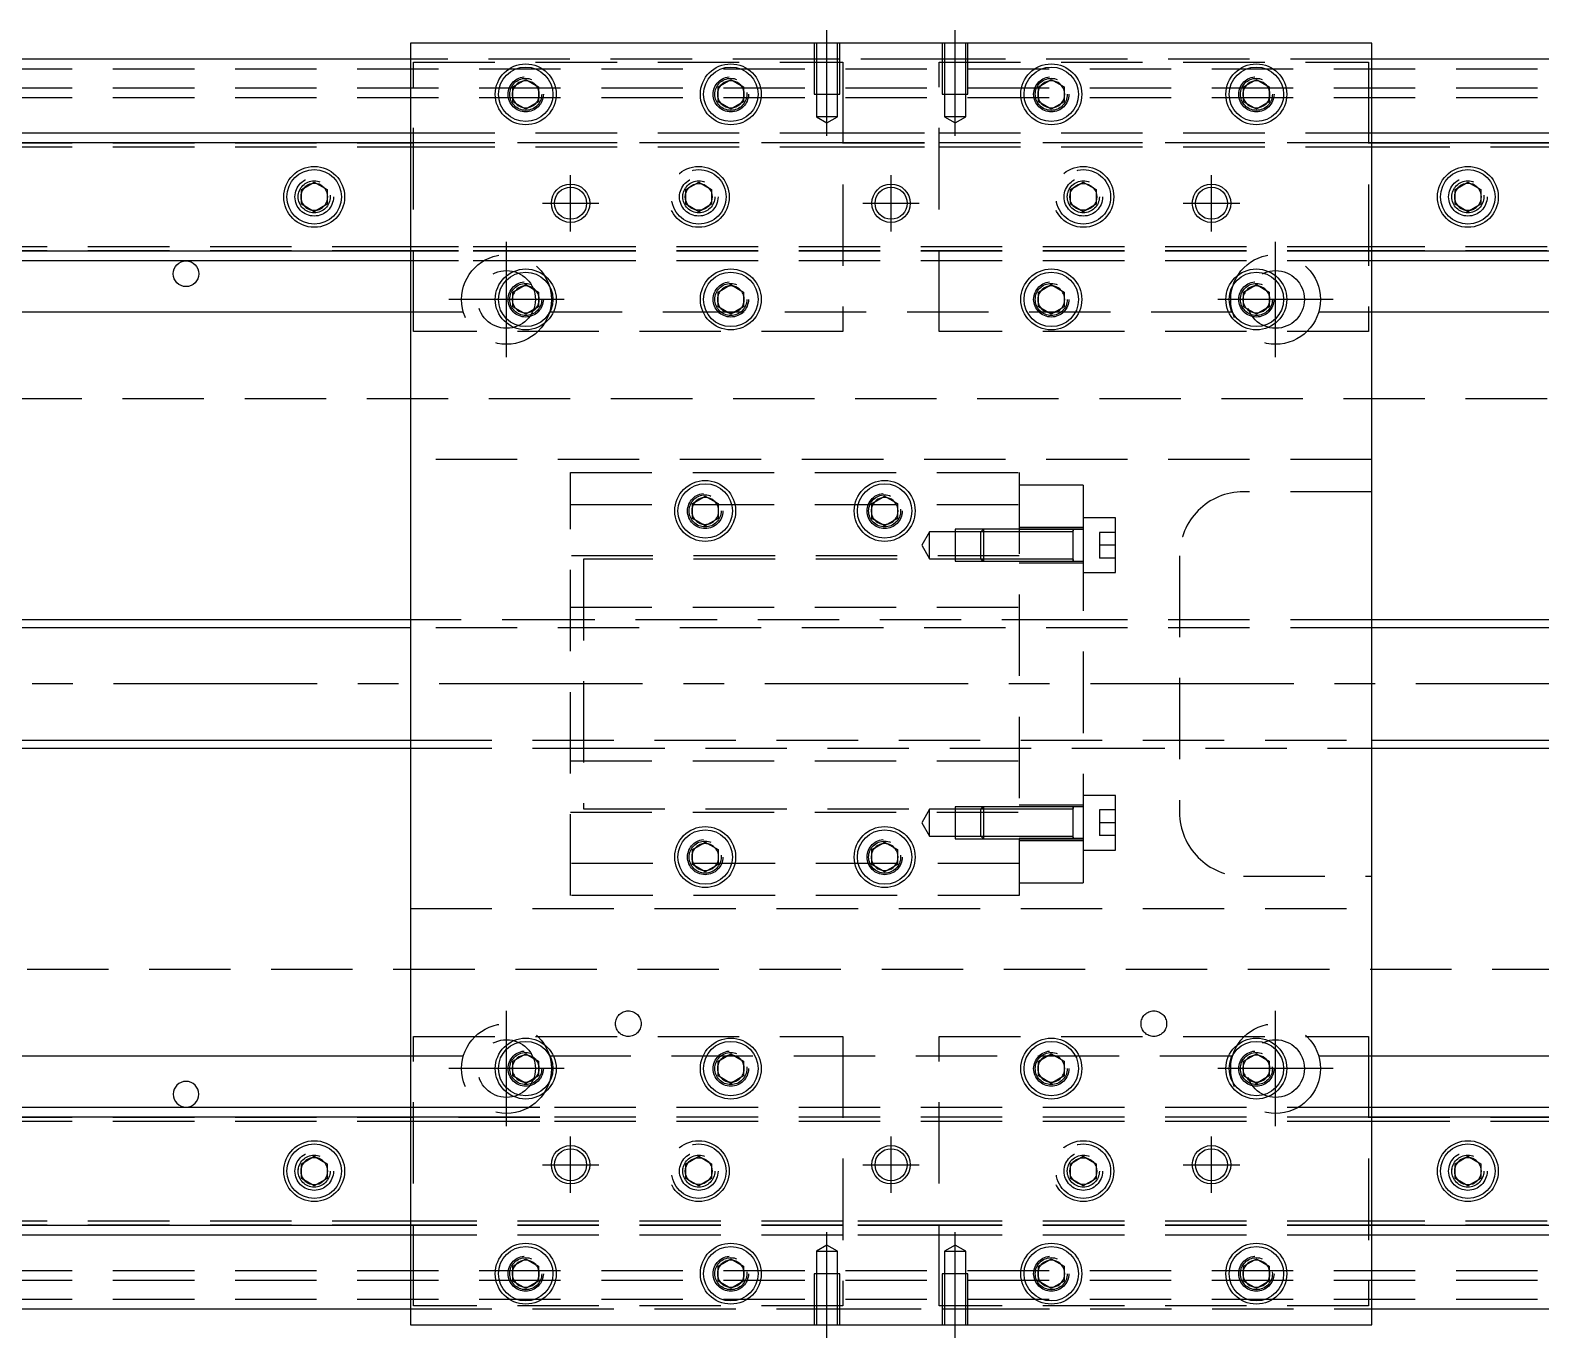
# Model space of a CAD drawing. Extents: x -20 to 921, y -285 to 102.
# Drawn here: x 215.7 to 451.4, y -102 to 102 of the extents above; entities that cross this region are included whole.
import ezdxf

# ---------------------------------------------------------------- set-up
doc = ezdxf.new("R2010")
doc.units = 0
doc.linetypes.add('CENTER', pattern=[50.8, 31.75, -6.35, 6.35, -6.35])
doc.linetypes.add('DASHED', pattern=[19.05, 12.7, -6.35])
doc.layers.get('0').update_dxf_attribs({"linetype": 'CONTINUOUS'})
doc.layers.add('CENTER', color=1, linetype='CENTER')

msp = doc.modelspace()

# ---------------------------------------------------------------- linework, layer by layer
at = {"color": 7, "linetype": 'CONTINUOUS'}
for p, q in [((425, 100), (275, 100)), ((275, 100), (275, -100)), ((425, -100), (425, 100)), ((275, 97.5), (0, 97.5)), ((700, 97.5), (425, 97.5)), ((291, 93.1547), (293, 94.309402)), ((293, 94.309402), (295, 93.1547)), ((323, 93.1547), (325, 94.309402)), ((325, 94.309402), (327, 93.1547)), ((373, 93.1547), (375, 94.309402)), ((375, 94.309402), (377, 93.1547)), ((405, 93.1547), (407, 94.309402)), ((407, 94.309402), (409, 93.1547)), ((291, 90.8453), (291, 93.1547)), ((295, 93.1547), (295, 90.8453)), ((323, 90.8453), (323, 93.1547)), ((327, 93.1547), (327, 90.8453)), ((373, 90.8453), (373, 93.1547)), ((377, 93.1547), (377, 90.8453)), ((405, 90.8453), (405, 93.1547)), ((409, 93.1547), (409, 90.8453)), ((293, 89.690598), (291, 90.8453)), ((295, 90.8453), (293, 89.690598)), ((325, 89.690598), (323, 90.8453)), ((327, 90.8453), (325, 89.690598)), ((375, 89.690598), (373, 90.8453)), ((377, 90.8453), (375, 89.690598)), ((407, 89.690598), (405, 90.8453)), ((409, 90.8453), (407, 89.690598)), ((0, 86), (275, 86)), ((425, 86), (700, 86)), ((0, 84.460392), (275, 84.460392)), ((425, 84.460392), (700, 84.460392)), ((258, 77.1547), (260, 78.309402)), ((260, 78.309402), (262, 77.1547)), ((438, 77.1547), (440, 78.309402)), ((440, 78.309402), (442, 77.1547)), ((258, 74.8453), (258, 77.1547)), ((262, 77.1547), (262, 74.8453)), ((438, 74.8453), (438, 77.1547)), ((442, 77.1547), (442, 74.8453)), ((260, 73.690598), (258, 74.8453)), ((262, 74.8453), (260, 73.690598)), ((440, 73.690598), (438, 74.8453)), ((442, 74.8453), (440, 73.690598)), ((275, 67.539608), (0, 67.539608)), ((275, 66), (0, 66)), ((700, 67.539608), (425, 67.539608)), ((700, 66), (425, 66)), ((291, 61.1547), (293, 62.309402)), ((293, 62.309402), (295, 61.1547)), ((323, 61.1547), (325, 62.309402)), ((325, 62.309402), (327, 61.1547)), ((373, 61.1547), (375, 62.309402)), ((375, 62.309402), (377, 61.1547)), ((405, 61.1547), (407, 62.309402)), ((407, 62.309402), (409, 61.1547)), ((291, 58.8453), (291, 61.1547)), ((295, 61.1547), (295, 58.8453)), ((323, 58.8453), (323, 61.1547)), ((327, 61.1547), (327, 58.8453)), ((373, 58.8453), (373, 61.1547)), ((377, 61.1547), (377, 58.8453)), ((405, 58.8453), (405, 61.1547)), ((409, 61.1547), (409, 58.8453)), ((275, 58), (176.708204, 58)), ((293, 57.690598), (291, 58.8453)), ((295, 58.8453), (293, 57.690598)), ((325, 57.690598), (323, 58.8453)), ((327, 58.8453), (325, 57.690598)), ((375, 57.690598), (373, 58.8453)), ((377, 58.8453), (375, 57.690598)), ((407, 57.690598), (405, 58.8453)), ((409, 58.8453), (407, 57.690598)), ((523.291796, 58), (425, 58)), ((319, 28.1547), (321, 29.309402)), ((321, 29.309402), (323, 28.1547)), ((347, 28.1547), (349, 29.309402)), ((349, 29.309402), (351, 28.1547)), ((319, 25.8453), (319, 28.1547)), ((323, 28.1547), (323, 25.8453)), ((347, 25.8453), (347, 28.1547)), ((351, 28.1547), (351, 25.8453)), ((321, 24.690598), (319, 25.8453)), ((323, 25.8453), (321, 24.690598)), ((349, 24.690598), (347, 25.8453)), ((351, 25.8453), (349, 24.690598)), ((275, 10), (28, 10)), ((643, 10), (425, 10)), ((28, -10), (275, -10)), ((425, -10), (643, -10)), ((378.4, -19.550636), (378.4, -19.15063)), ((319, -25.8453), (321, -24.690598)), ((319, -28.1547), (319, -25.8453)), ((321, -24.690598), (323, -25.8453)), ((323, -25.8453), (323, -28.1547)), ((347, -25.8453), (349, -24.690598)), ((347, -28.1547), (347, -25.8453)), ((349, -24.690598), (351, -25.8453)), ((351, -25.8453), (351, -28.1547)), ((378.4, -24.15064), (378.4, -23.750636)), ((321, -29.309402), (319, -28.1547)), ((323, -28.1547), (321, -29.309402)), ((349, -29.309402), (347, -28.1547)), ((351, -28.1547), (349, -29.309402)), ((176.708204, -58), (275, -58)), ((291, -58.8453), (293, -57.690598)), ((291, -61.1547), (291, -58.8453)), ((293, -57.690598), (295, -58.8453)), ((295, -58.8453), (295, -61.1547)), ((323, -58.8453), (325, -57.690598)), ((323, -61.1547), (323, -58.8453)), ((325, -57.690598), (327, -58.8453)), ((327, -58.8453), (327, -61.1547)), ((373, -58.8453), (375, -57.690598)), ((373, -61.1547), (373, -58.8453)), ((375, -57.690598), (377, -58.8453)), ((377, -58.8453), (377, -61.1547)), ((405, -58.8453), (407, -57.690598)), ((405, -61.1547), (405, -58.8453)), ((407, -57.690598), (409, -58.8453)), ((409, -58.8453), (409, -61.1547)), ((425, -58), (523.291796, -58)), ((293, -62.309402), (291, -61.1547)), ((295, -61.1547), (293, -62.309402)), ((325, -62.309402), (323, -61.1547)), ((327, -61.1547), (325, -62.309402)), ((375, -62.309402), (373, -61.1547)), ((377, -61.1547), (375, -62.309402)), ((407, -62.309402), (405, -61.1547)), ((409, -61.1547), (407, -62.309402)), ((0, -66), (275, -66)), ((0, -67.539608), (275, -67.539608)), ((425, -66), (700, -66)), ((425, -67.539608), (700, -67.539608)), ((258, -74.8453), (260, -73.690598)), ((258, -77.1547), (258, -74.8453)), ((260, -73.690598), (262, -74.8453)), ((262, -74.8453), (262, -77.1547)), ((438, -74.8453), (440, -73.690598)), ((438, -77.1547), (438, -74.8453)), ((440, -73.690598), (442, -74.8453)), ((442, -74.8453), (442, -77.1547)), ((260, -78.309402), (258, -77.1547)), ((262, -77.1547), (260, -78.309402)), ((440, -78.309402), (438, -77.1547)), ((442, -77.1547), (440, -78.309402)), ((275, -84.460392), (0, -84.460392)), ((700, -84.460392), (425, -84.460392)), ((275, -86), (0, -86)), ((700, -86), (425, -86)), ((291, -90.8453), (293, -89.690598)), ((291, -93.1547), (291, -90.8453)), ((293, -89.690598), (295, -90.8453)), ((295, -90.8453), (295, -93.1547)), ((323, -90.8453), (325, -89.690598)), ((323, -93.1547), (323, -90.8453)), ((325, -89.690598), (327, -90.8453)), ((327, -90.8453), (327, -93.1547)), ((373, -90.8453), (375, -89.690598)), ((373, -93.1547), (373, -90.8453)), ((375, -89.690598), (377, -90.8453)), ((377, -90.8453), (377, -93.1547)), ((405, -90.8453), (407, -89.690598)), ((405, -93.1547), (405, -90.8453)), ((407, -89.690598), (409, -90.8453)), ((409, -90.8453), (409, -93.1547)), ((293, -94.309402), (291, -93.1547)), ((295, -93.1547), (293, -94.309402)), ((325, -94.309402), (323, -93.1547)), ((327, -93.1547), (325, -94.309402)), ((375, -94.309402), (373, -93.1547)), ((377, -93.1547), (375, -94.309402)), ((407, -94.309402), (405, -93.1547)), ((409, -93.1547), (407, -94.309402)), ((0, -97.5), (275, -97.5)), ((425, -97.5), (700, -97.5)), ((275, -100), (425, -100))]:
    msp.add_line(p, q, dxfattribs=at)
at = {"color": 3, "linetype": 'DASHED'}
for p, q in [((338.000006, 100), (338.000006, 92)), ((338.35, 100), (338.35, 92)), ((341.65, 92), (341.65, 100)), ((341.999994, 92), (341.999994, 100)), ((358.000006, 100), (358.000006, 92)), ((358.35, 100), (358.35, 92)), ((361.65, 92), (361.65, 100)), ((361.999994, 92), (361.999994, 100)), ((338.000006, 97.5), (275, 97.5)), ((275.5, 97), (342.5, 97)), ((275.5, 55), (275.5, 97)), ((341.999994, 97.5), (338.000006, 97.5)), ((358.000006, 97.5), (341.999994, 97.5)), ((342.5, 97), (342.5, 55)), ((357.5, 55), (357.5, 97)), ((357.5, 97), (424.5, 97)), ((361.999994, 97.5), (358.000006, 97.5)), ((425, 97.5), (361.999994, 97.5)), ((424.5, 97), (424.5, 55)), ((0, 96), (700, 96)), ((0, 93), (700, 93)), ((290.5, 92), (290.512884, 92.253488)), ((327.483582, 92.286038), (327.5, 92)), ((338.000006, 92), (341.999994, 92)), ((338.35, 92), (338.35, 88.5)), ((341.65, 88.5), (341.65, 92)), ((358.000006, 92), (361.999994, 92)), ((358.35, 92), (358.35, 88.5)), ((361.65, 88.5), (361.65, 92)), ((372.5, 92), (372.518502, 92.303588)), ((404.5, 92), (404.512884, 92.253488)), ((0, 91.5), (700, 91.5)), ((341.65, 88.5), (338.35, 88.5)), ((338.35, 88.5), (340, 87.547372)), ((340, 87.547372), (341.65, 88.5)), ((361.65, 88.5), (358.35, 88.5)), ((358.35, 88.5), (360, 87.547372)), ((360, 87.547372), (361.65, 88.5)), ((275, 86), (275.5, 86)), ((275.5, 86), (342.5, 86)), ((342.5, 86), (357.5, 86)), ((357.5, 86), (424.5, 86)), ((424.5, 86), (425, 86)), ((0, 84.403994), (275.5, 84.403994)), ((0, 83.8), (275.5, 83.8)), ((275, 84.460392), (275.5, 84.460392)), ((275.5, 84.460392), (342.5, 84.460392)), ((342.5, 84.403994), (275.5, 84.403994)), ((275.5, 83.8), (342.5, 83.8)), ((342.5, 84.460392), (357.5, 84.460392)), ((342.5, 84.403994), (357.5, 84.403994)), ((342.5, 83.8), (357.5, 83.8)), ((357.5, 84.460392), (424.5, 84.460392)), ((424.5, 84.403994), (357.5, 84.403994)), ((357.5, 83.8), (424.5, 83.8)), ((424.5, 84.460392), (425, 84.460392)), ((424.5, 84.403994), (700, 84.403994)), ((424.5, 83.8), (700, 83.8)), ((318, 77.1547), (320, 78.309402)), ((320, 78.309402), (322, 77.1547)), ((378, 77.1547), (380, 78.309402)), ((380, 78.309402), (382, 77.1547)), ((262.483582, 76.286038), (262.5, 76)), ((317.5, 76), (317.534018, 76.411016)), ((318, 74.8453), (318, 77.1547)), ((322, 77.1547), (322, 74.8453)), ((377.5, 76), (377.534018, 76.411016)), ((378, 74.8453), (378, 77.1547)), ((382, 77.1547), (382, 74.8453)), ((442.483582, 76.286038), (442.5, 76)), ((320, 73.690598), (318, 74.8453)), ((322, 74.8453), (320, 73.690598)), ((380, 73.690598), (378, 74.8453)), ((382, 74.8453), (380, 73.690598)), ((275.5, 68.2), (0, 68.2)), ((275.5, 67.596006), (0, 67.596006)), ((275.5, 67.539608), (275, 67.539608)), ((275.5, 66), (275, 66)), ((282.5, 68.2), (275.5, 68.2)), ((282.5, 67.596006), (275.5, 67.596006)), ((282.5, 67.539608), (275.5, 67.539608)), ((282.5, 66), (275.5, 66)), ((297.5, 68.2), (282.5, 68.2)), ((297.5, 67.596006), (282.5, 67.596006)), ((297.5, 67.539608), (282.5, 67.539608)), ((297.5, 66), (282.5, 66)), ((424.5, 68.2), (297.5, 68.2)), ((424.5, 67.596006), (297.5, 67.596006)), ((424.5, 67.539608), (297.5, 67.539608)), ((424.5, 66), (297.5, 66)), ((700, 68.2), (424.5, 68.2)), ((700, 67.596006), (424.5, 67.596006)), ((425, 67.539608), (424.5, 67.539608)), ((425, 66), (424.5, 66)), ((290.5, 60), (290.512884, 60.253488)), ((322.5, 60), (322.512884, 60.253488)), ((372.5, 60), (372.518502, 60.303588)), ((404.5, 60), (404.512884, 60.253488)), ((275.5, 58), (275, 58)), ((283.291796, 58), (275.5, 58)), ((403.291796, 58), (296.708204, 58)), ((424.5, 58), (416.708204, 58)), ((425, 58), (424.5, 58)), ((342.5, 55), (275.5, 55)), ((424.5, 55), (357.5, 55)), ((700, 44.5), (5.640312, 44.5)), ((425, 35), (275, 35)), ((300, -33), (300, 33)), ((300, 33), (370, 33)), ((370, 33), (370, -33)), ((380, 31), (370, 31)), ((380, 31), (380, 24.098756)), ((425, 30), (405, 30)), ((300, 28), (370, 28)), ((318.5, 27), (318.518502, 27.303588)), ((351.483582, 27.286038), (351.5, 27)), ((356, 23.750636), (354.787564, 21.650636)), ((356, 19.550636), (356, 23.750636)), ((360, 23.750636), (356, 23.750636)), ((360, 24.15063), (360, 19.15064)), ((364.39998, 24.15063), (360, 24.15063)), ((363.99998, 23.750636), (360, 23.750636)), ((364.4, 24.150636), (364, 23.750636)), ((364, 19.550636), (364, 23.750636)), ((370, 23.750636), (364, 23.750636)), ((364.4, 24.150636), (364.4, 19.150636)), ((370, 24.150636), (364.4, 24.150636)), ((370, 24.15063), (364.4, 24.15063)), ((380, 24.400636), (370, 24.400636)), ((380, 24.098756), (370, 24.098756)), ((378.405, 24.150636), (370.00002, 24.150636)), ((378.4, 23.750636), (370.00002, 23.750636)), ((380, 24.150636), (378.395, 24.150636)), ((378.4, 23.893236), (378.4, 24.150636)), ((378.4, 24.150636), (378.4, 23.893186)), ((378.4, 19.408084), (378.4, 23.893236)), ((385, 25.900636), (380, 25.900636)), ((380, 24.098756), (380, -24.098756)), ((382.5, 23.650636), (382.5, 21.650636)), ((385, 23.650636), (382.5, 23.650636)), ((385, 17.400636), (385, 25.900636)), ((354.787564, 21.650636), (356, 19.550636)), ((382.5, 21.650636), (382.5, 19.650636)), ((385, 21.650636), (382.5, 21.650636)), ((370, 20), (300, 20)), ((302, 19.5), (302, -19.5)), ((370, 19.5), (302, 19.5)), ((356, 19.550636), (360, 19.550636)), ((360, 19.550636), (363.99998, 19.550636)), ((360, 19.15064), (364.39998, 19.15064)), ((364, 19.550636), (364.4, 19.150636)), ((364, 19.550636), (370, 19.550636)), ((364.4, 19.15064), (370, 19.15064)), ((364.4, 19.150636), (370, 19.150636)), ((370, 18.900636), (380, 18.900636)), ((370.00002, 19.550636), (378.4, 19.550636)), ((370.00002, 19.150636), (378.405, 19.150636)), ((378.395, 19.150636), (380, 19.150636)), ((378.4, 19.408102), (378.4, 19.150636)), ((378.4, 19.150636), (378.4, 19.408084)), ((385, 19.650636), (382.5, 19.650636)), ((395, 20), (395, -20)), ((380, 17.400636), (385, 17.400636)), ((300, 12), (370, 12)), ((301.99998, 10), (275, 10)), ((380, 10), (302, 10)), ((425, 10), (380.00002, 10)), ((425, 8.75), (275, 8.75)), ((275, -8.75), (425, -8.75)), ((275, -10), (301.99998, -10)), ((302, -10), (380, -10)), ((380.00002, -10), (425, -10)), ((300, -12), (370, -12)), ((385, -17.400636), (380, -17.400636)), ((385, -25.900636), (385, -17.400636)), ((300, -20), (370, -20)), ((302, -19.5), (370, -19.5)), ((356, -19.550636), (354.787564, -21.650636)), ((356, -23.750636), (356, -19.550636)), ((360, -19.550636), (356, -19.550636)), ((360, -19.15064), (360, -24.15063)), ((364.39998, -19.15064), (360, -19.15064)), ((363.99998, -19.550636), (360, -19.550636)), ((364.4, -19.150636), (364, -19.550636)), ((364, -23.750636), (364, -19.550636)), ((370, -19.550636), (364, -19.550636)), ((364.4, -19.150636), (364.4, -24.150636)), ((370, -19.150636), (364.4, -19.150636)), ((370, -19.15064), (364.4, -19.15064)), ((380, -18.900636), (370, -18.900636)), ((378.405, -19.150636), (370.00002, -19.150636)), ((378.4, -19.550636), (370.00002, -19.550636)), ((380, -19.150636), (378.395, -19.150636)), ((378.4, -19.408034), (378.4, -19.150636)), ((378.4, -19.150636), (378.4, -19.408084)), ((378.4, -23.893186), (378.4, -19.408034)), ((382.5, -19.650636), (382.5, -21.650636)), ((385, -19.650636), (382.5, -19.650636)), ((354.787564, -21.650636), (356, -23.750636)), ((382.5, -21.650636), (382.5, -23.650636)), ((385, -21.650636), (382.5, -21.650636)), ((356, -23.750636), (360, -23.750636)), ((360, -23.750636), (363.99998, -23.750636)), ((360, -24.15063), (364.39998, -24.15063)), ((364, -23.750636), (364.4, -24.150636)), ((364, -23.750636), (370, -23.750636)), ((364.4, -24.15063), (370, -24.15063)), ((364.4, -24.150636), (370, -24.150636)), ((380, -24.098756), (370, -24.098756)), ((380, -24.098756), (370, -24.098756)), ((370, -24.400636), (380, -24.400636)), ((370.00002, -23.750636), (378.4, -23.750636)), ((370.00002, -24.150636), (378.405, -24.150636)), ((378.395, -24.150636), (380, -24.150636)), ((378.4, -23.893168), (378.4, -24.150636)), ((378.4, -24.150636), (378.4, -23.893186)), ((380, -24.098756), (380, -31)), ((380, -25.900636), (385, -25.900636)), ((385, -23.650636), (382.5, -23.650636)), ((370, -28), (300, -28)), ((323.483582, -26.713962), (323.5, -27)), ((351.483582, -26.713962), (351.5, -27)), ((405, -30), (425, -30)), ((370, -31), (380, -31)), ((275, -35), (425, -35)), ((370, -33), (300, -33)), ((5.640312, -44.5), (700, -44.5)), ((275.5, -55), (342.5, -55)), ((275.5, -97), (275.5, -55)), ((342.5, -55), (342.5, -97)), ((357.5, -97), (357.5, -55)), ((357.5, -55), (424.5, -55)), ((424.5, -55), (424.5, -97)), ((275, -58), (275.5, -58)), ((275.5, -58), (283.291796, -58)), ((296.708204, -58), (403.291796, -58)), ((402.691578, -58), (403.25, -58)), ((416.708204, -58), (424.5, -58)), ((424.5, -58), (425, -58)), ((290.5, -60), (290.512884, -59.746512)), ((327.483582, -59.713962), (327.5, -60)), ((372.5, -60), (372.518502, -59.696412)), ((409.483582, -59.713962), (409.5, -60)), ((0, -67.596006), (275.5, -67.596006)), ((0, -68.2), (275.5, -68.2)), ((275, -66), (275.5, -66)), ((275, -67.539608), (275.5, -67.539608)), ((275.5, -66), (282.5, -66)), ((275.5, -67.539608), (282.5, -67.539608)), ((282.5, -67.596006), (275.5, -67.596006)), ((275.5, -68.2), (282.5, -68.2)), ((282.5, -66), (297.5, -66)), ((282.5, -67.539608), (297.5, -67.539608)), ((282.5, -67.596006), (297.5, -67.596006)), ((282.5, -68.2), (297.5, -68.2)), ((297.5, -66), (424.5, -66)), ((297.5, -67.539608), (424.5, -67.539608)), ((424.5, -67.596006), (297.5, -67.596006)), ((297.5, -68.2), (424.5, -68.2)), ((424.5, -66), (425, -66)), ((424.5, -67.539608), (425, -67.539608)), ((424.5, -67.596006), (700, -67.596006)), ((424.5, -68.2), (700, -68.2)), ((318, -74.8453), (320, -73.690598)), ((318, -77.1547), (318, -74.8453)), ((320, -73.690598), (322, -74.8453)), ((322, -74.8453), (322, -77.1547)), ((378, -74.8453), (380, -73.690598)), ((378, -77.1547), (378, -74.8453)), ((380, -73.690598), (382, -74.8453)), ((382, -74.8453), (382, -77.1547)), ((257.5, -76), (257.534018, -75.588984)), ((317.5, -76), (317.534018, -75.588984)), ((320, -78.309402), (318, -77.1547)), ((322, -77.1547), (320, -78.309402)), ((377.5, -76), (377.534018, -75.588984)), ((380, -78.309402), (378, -77.1547)), ((382, -77.1547), (380, -78.309402)), ((437.5, -76), (437.534018, -75.588984)), ((275.5, -83.8), (0, -83.8)), ((275.5, -84.403994), (0, -84.403994)), ((275.5, -84.460392), (275, -84.460392)), ((342.5, -83.8), (275.5, -83.8)), ((342.5, -84.403994), (275.5, -84.403994)), ((342.5, -84.460392), (275.5, -84.460392)), ((357.5, -83.8), (342.5, -83.8)), ((357.5, -84.403994), (342.5, -84.403994)), ((357.5, -84.460392), (342.5, -84.460392)), ((424.5, -83.8), (357.5, -83.8)), ((424.5, -84.403994), (357.5, -84.403994)), ((424.5, -84.460392), (357.5, -84.460392)), ((700, -83.8), (424.5, -83.8)), ((700, -84.403994), (424.5, -84.403994)), ((425, -84.460392), (424.5, -84.460392)), ((275.5, -86), (275, -86)), ((342.5, -86), (275.5, -86)), ((357.5, -86), (342.5, -86)), ((424.5, -86), (357.5, -86)), ((425, -86), (424.5, -86)), ((340, -87.547372), (338.35, -88.5)), ((338.35, -88.5), (341.65, -88.5)), ((338.35, -88.5), (338.35, -92)), ((341.65, -88.5), (340, -87.547372)), ((341.65, -92), (341.65, -88.5)), ((360, -87.547372), (358.35, -88.5)), ((358.35, -88.5), (361.65, -88.5)), ((358.35, -88.5), (358.35, -92)), ((361.65, -88.5), (360, -87.547372)), ((361.65, -92), (361.65, -88.5)), ((0, -91.5), (700, -91.5)), ((290.5, -92), (290.512884, -91.746512)), ((327.483582, -91.713962), (327.5, -92)), ((372.5, -92), (372.518502, -91.696412)), ((409.483582, -91.713962), (409.5, -92)), ((0, -93), (700, -93)), ((341.999994, -92), (338.000006, -92)), ((338.000006, -92), (338.000006, -100)), ((338.35, -92), (338.35, -100)), ((341.65, -100), (341.65, -92)), ((341.999994, -100), (341.999994, -92)), ((361.999994, -92), (358.000006, -92)), ((358.000006, -92), (358.000006, -100)), ((358.35, -92), (358.35, -100)), ((361.65, -100), (361.65, -92)), ((361.999994, -100), (361.999994, -92)), ((0, -96), (700, -96)), ((275, -97.5), (338.000006, -97.5)), ((342.5, -97), (275.5, -97)), ((338.000006, -97.5), (341.999994, -97.5)), ((341.999994, -97.5), (358.000006, -97.5)), ((424.5, -97), (357.5, -97)), ((358.000006, -97.5), (361.999994, -97.5)), ((361.999994, -97.5), (425, -97.5))]:
    msp.add_line(p, q, dxfattribs=at)
at = {"color": 3, "linetype": 'CONTINUOUS'}
for p, q in [((275, 8.75), (28, 8.75)), ((643, 8.75), (425, 8.75)), ((28, -8.75), (275, -8.75)), ((425, -8.75), (643, -8.75))]:
    msp.add_line(p, q, dxfattribs=at)
at = {"color": 7, "linetype": 'CONTINUOUS'}
for centre, radius in [((293, 92), 4.75), ((325, 92), 4.75), ((375, 92), 4.75), ((407, 92), 4.75), ((293, 92), 4.25), ((325, 92), 4.25), ((375, 92), 4.25), ((407, 92), 4.25), ((260, 76), 4.75), ((260, 76), 4.25), ((440, 76), 4.75), ((440, 76), 4.25), ((320, 76), 2.1), ((350, 75), 3), ((380, 76), 2.1), ((300, 75), 2.5), ((350, 75), 2.5), ((400, 75), 2.5), ((240, 64), 2), ((293, 60), 4.75), ((293, 60), 4.25), ((325, 60), 4.75), ((325, 60), 4.25), ((375, 60), 4.75), ((375, 60), 4.25), ((407, 60), 4.75), ((407, 60), 4.25), ((321, 27), 4.75), ((321, 27), 4.25), ((349, 27), 4.75), ((349, 27), 4.25), ((321, -27), 4.75), ((321, -27), 4.25), ((349, -27), 4.75), ((349, -27), 4.25), ((293, -60), 4.75), ((293, -60), 4.25), ((325, -60), 4.75), ((325, -60), 4.25), ((375, -60), 4.75), ((375, -60), 4.25), ((407, -60), 4.75), ((407, -60), 4.25), ((260, -76), 4.75), ((260, -76), 4.25), ((300, -75), 2.5), ((350, -75), 3), ((350, -75), 2.5), ((400, -75), 2.5), ((440, -76), 4.75), ((440, -76), 4.25), ((320, -76), 2.1), ((380, -76), 2.1), ((293, -92), 4.75), ((293, -92), 4.25), ((325, -92), 4.75), ((325, -92), 4.25), ((375, -92), 4.75), ((375, -92), 4.25), ((407, -92), 4.75), ((407, -92), 4.25)]:
    msp.add_circle(centre, radius, dxfattribs=at)
at = {"color": 3, "linetype": 'DASHED'}
for centre, radius in [((293, 92), 2.75), ((293, 92), 2.5), ((325, 92), 2.75), ((325, 92), 2.5), ((375, 92), 2.75), ((375, 92), 2.5), ((407, 92), 2.75), ((407, 92), 2.5), ((320, 76), 4.75), ((320, 76), 4.25), ((380, 76), 4.75), ((380, 76), 4.25), ((260, 76), 3), ((260, 76), 2.5), ((320, 76), 3), ((320, 76), 2.5), ((380, 76), 3), ((380, 76), 2.5), ((440, 76), 3), ((440, 76), 2.5), ((290, 60), 7), ((410, 60), 7), ((290, 60), 4.5), ((410, 60), 4.5), ((293, 60), 2.75), ((293, 60), 2.5), ((325, 60), 2.75), ((325, 60), 2.5), ((375, 60), 2.75), ((375, 60), 2.5), ((407, 60), 2.75), ((407, 60), 2.5), ((321, 27), 2.75), ((321, 27), 2.5), ((349, 27), 2.75), ((349, 27), 2.5), ((321, -27), 2.75), ((321, -27), 2.5), ((349, -27), 2.75), ((349, -27), 2.5), ((309, -53), 2), ((391, -53), 2), ((290, -60), 7), ((410, -60), 7), ((290, -60), 4.5), ((410, -60), 4.5), ((293, -60), 2.75), ((293, -60), 2.5), ((325, -60), 2.75), ((325, -60), 2.5), ((375, -60), 2.75), ((375, -60), 2.5), ((407, -60), 2.75), ((407, -60), 2.5), ((260, -76), 3), ((320, -76), 4.75), ((320, -76), 4.25), ((320, -76), 3), ((380, -76), 4.75), ((380, -76), 4.25), ((380, -76), 3), ((440, -76), 3), ((260, -76), 2.5), ((320, -76), 2.5), ((380, -76), 2.5), ((440, -76), 2.5), ((293, -92), 2.75), ((293, -92), 2.5), ((325, -92), 2.75), ((325, -92), 2.5), ((375, -92), 2.75), ((375, -92), 2.5), ((407, -92), 2.75), ((407, -92), 2.5)]:
    msp.add_circle(centre, radius, dxfattribs=at)
at = {"color": 3, "linetype": 'CONTINUOUS'}
for centre in [(300, 75), (400, 75), (300, -75), (400, -75)]:
    msp.add_circle(centre, 3, dxfattribs=at)
at = {"color": 7, "linetype": 'CONTINUOUS'}
for centre, radius, start, end in [((293, 92), 2.1, 162.24721, 180), ((293, 92), 2.1, 180, 197.75279), ((293, 92), 2.1, 137.75279, 162.24721), ((293, 92), 2.1, 102.24721, 137.75279), ((293, 92), 2.1, 77.75279, 102.24721), ((293, 92), 2.1, 42.24721, 77.75279), ((293, 92), 2.1, 17.75279, 42.24721), ((293, 92), 2.1, 342.24721, 17.75279), ((325, 92), 2.1, 162.24721, 180), ((325, 92), 2.1, 180, 197.75279), ((325, 92), 2.1, 137.75279, 162.24721), ((325, 92), 2.1, 102.24721, 137.75279), ((325, 92), 2.1, 77.75279, 102.24721), ((325, 92), 2.1, 42.24721, 77.75279), ((325, 92), 2.1, 17.75279, 42.24721), ((325, 92), 2.1, 342.24721, 17.75279), ((375, 92), 2.1, 162.24721, 180), ((375, 92), 2.1, 180, 197.75279), ((375, 92), 2.1, 137.75279, 162.24721), ((375, 92), 2.1, 102.24721, 137.75279), ((375, 92), 2.1, 77.75279, 102.24721), ((375, 92), 2.1, 42.24721, 77.75279), ((375, 92), 2.1, 17.75279, 42.24721), ((375, 92), 2.1, 342.24721, 17.75279), ((407, 92), 2.1, 162.24721, 180), ((407, 92), 2.1, 180, 197.75279), ((407, 92), 2.1, 137.75279, 162.24721), ((407, 92), 2.1, 102.24721, 137.75279), ((407, 92), 2.1, 77.75279, 102.24721), ((407, 92), 2.1, 42.24721, 77.75279), ((407, 92), 2.1, 17.75279, 42.24721), ((407, 92), 2.1, 342.24721, 17.75279), ((293, 92), 2.1, 197.75279, 222.24721), ((293, 92), 2.1, 222.24721, 257.75279), ((293, 92), 2.1, 257.75279, 282.24721), ((293, 92), 2.1, 282.24721, 317.75279), ((293, 92), 2.1, 317.75279, 342.24721), ((325, 92), 2.1, 197.75279, 222.24721), ((325, 92), 2.1, 222.24721, 257.75279), ((325, 92), 2.1, 257.75279, 282.24721), ((325, 92), 2.1, 282.24721, 317.75279), ((325, 92), 2.1, 317.75279, 342.24721), ((375, 92), 2.1, 197.75279, 222.24721), ((375, 92), 2.1, 222.24721, 257.75279), ((375, 92), 2.1, 257.75279, 282.24721), ((375, 92), 2.1, 282.24721, 317.75279), ((375, 92), 2.1, 317.75279, 342.24721), ((407, 92), 2.1, 197.75279, 222.24721), ((407, 92), 2.1, 222.24721, 257.75279), ((407, 92), 2.1, 257.75279, 282.24721), ((407, 92), 2.1, 282.24721, 317.75279), ((407, 92), 2.1, 317.75279, 342.24721), ((260, 76), 2.1, 102.24721, 137.75279), ((260, 76), 2.1, 77.75279, 102.24721), ((260, 76), 2.1, 42.24721, 77.75279), ((440, 76), 2.1, 102.24721, 137.75279), ((440, 76), 2.1, 77.75279, 102.24721), ((440, 76), 2.1, 42.24721, 77.75279), ((260, 76), 2.1, 162.24721, 180), ((260, 76), 2.1, 180, 197.75279), ((260, 76), 2.1, 137.75279, 162.24721), ((260, 76), 2.1, 17.75279, 42.24721), ((260, 76), 2.1, 342.24721, 17.75279), ((440, 76), 2.1, 162.24721, 180), ((440, 76), 2.1, 180, 197.75279), ((440, 76), 2.1, 137.75279, 162.24721), ((440, 76), 2.1, 17.75279, 42.24721), ((440, 76), 2.1, 342.24721, 17.75279), ((260, 76), 2.1, 197.75279, 222.24721), ((260, 76), 2.1, 222.24721, 257.75279), ((260, 76), 2.1, 257.75279, 282.24721), ((260, 76), 2.1, 282.24721, 317.75279), ((260, 76), 2.1, 317.75279, 342.24721), ((440, 76), 2.1, 197.75279, 222.24721), ((440, 76), 2.1, 222.24721, 257.75279), ((440, 76), 2.1, 257.75279, 282.24721), ((440, 76), 2.1, 282.24721, 317.75279), ((440, 76), 2.1, 317.75279, 342.24721), ((293, 60), 2.1, 137.75279, 162.24721), ((293, 60), 2.1, 102.24721, 137.75279), ((293, 60), 2.1, 77.75279, 102.24721), ((293, 60), 2.1, 42.24721, 77.75279), ((293, 60), 2.1, 17.75279, 42.24721), ((325, 60), 2.1, 137.75279, 162.24721), ((325, 60), 2.1, 102.24721, 137.75279), ((325, 60), 2.1, 77.75279, 102.24721), ((325, 60), 2.1, 42.24721, 77.75279), ((325, 60), 2.1, 17.75279, 42.24721), ((375, 60), 2.1, 137.75279, 162.24721), ((375, 60), 2.1, 102.24721, 137.75279), ((375, 60), 2.1, 77.75279, 102.24721), ((375, 60), 2.1, 42.24721, 77.75279), ((375, 60), 2.1, 17.75279, 42.24721), ((407, 60), 2.1, 137.75279, 162.24721), ((407, 60), 2.1, 102.24721, 137.75279), ((407, 60), 2.1, 77.75279, 102.24721), ((407, 60), 2.1, 42.24721, 77.75279), ((407, 60), 2.1, 17.75279, 42.24721), ((293, 60), 2.1, 162.24721, 180), ((293, 60), 2.1, 180, 197.75279), ((293, 60), 2.1, 197.75279, 222.24721), ((293, 60), 2.1, 317.75279, 342.24721), ((293, 60), 2.1, 342.24721, 17.75279), ((325, 60), 2.1, 162.24721, 180), ((325, 60), 2.1, 180, 197.75279), ((325, 60), 2.1, 197.75279, 222.24721), ((325, 60), 2.1, 317.75279, 342.24721), ((325, 60), 2.1, 342.24721, 17.75279), ((375, 60), 2.1, 162.24721, 180), ((375, 60), 2.1, 180, 197.75279), ((375, 60), 2.1, 197.75279, 222.24721), ((375, 60), 2.1, 317.75279, 342.24721), ((375, 60), 2.1, 342.24721, 17.75279), ((407, 60), 2.1, 162.24721, 180), ((407, 60), 2.1, 180, 197.75279), ((407, 60), 2.1, 197.75279, 222.24721), ((407, 60), 2.1, 317.75279, 342.24721), ((407, 60), 2.1, 342.24721, 17.75279), ((293, 60), 2.1, 222.24721, 257.75279), ((293, 60), 2.1, 257.75279, 282.24721), ((293, 60), 2.1, 282.24721, 317.75279), ((325, 60), 2.1, 222.24721, 257.75279), ((325, 60), 2.1, 257.75279, 282.24721), ((325, 60), 2.1, 282.24721, 317.75279), ((375, 60), 2.1, 222.24721, 257.75279), ((375, 60), 2.1, 257.75279, 282.24721), ((375, 60), 2.1, 282.24721, 317.75279), ((407, 60), 2.1, 222.24721, 257.75279), ((407, 60), 2.1, 257.75279, 282.24721), ((407, 60), 2.1, 282.24721, 317.75279), ((321, 27), 2.1, 137.75279, 162.24721), ((321, 27), 2.1, 102.24721, 137.75279), ((321, 27), 2.1, 77.75279, 102.24721), ((321, 27), 2.1, 42.24721, 77.75279), ((321, 27), 2.1, 17.75279, 42.24721), ((349, 27), 2.1, 137.75279, 162.24721), ((349, 27), 2.1, 102.24721, 137.75279), ((349, 27), 2.1, 77.75279, 102.24721), ((349, 27), 2.1, 42.24721, 77.75279), ((349, 27), 2.1, 17.75279, 42.24721), ((321, 27), 2.1, 162.24721, 180), ((321, 27), 2.1, 180, 197.75279), ((321, 27), 2.1, 197.75279, 222.24721), ((321, 27), 2.1, 317.75279, 342.24721), ((321, 27), 2.1, 342.24721, 17.75279), ((349, 27), 2.1, 162.24721, 180), ((349, 27), 2.1, 180, 197.75279), ((349, 27), 2.1, 197.75279, 222.24721), ((349, 27), 2.1, 317.75279, 342.24721), ((349, 27), 2.1, 342.24721, 17.75279), ((321, 27), 2.1, 222.24721, 257.75279), ((321, 27), 2.1, 257.75279, 282.24721), ((321, 27), 2.1, 282.24721, 317.75279), ((349, 27), 2.1, 222.24721, 257.75279), ((349, 27), 2.1, 257.75279, 282.24721), ((349, 27), 2.1, 282.24721, 317.75279), ((321, -27), 2.1, 137.75279, 162.24721), ((321, -27), 2.1, 102.24721, 137.75279), ((321, -27), 2.1, 77.75279, 102.24721), ((321, -27), 2.1, 42.24721, 77.75279), ((321, -27), 2.1, 17.75279, 42.24721), ((349, -27), 2.1, 137.75279, 162.24721), ((349, -27), 2.1, 102.24721, 137.75279), ((349, -27), 2.1, 77.75279, 102.24721), ((349, -27), 2.1, 42.24721, 77.75279), ((349, -27), 2.1, 17.75279, 42.24721), ((321, -27), 2.1, 162.24721, 180), ((321, -27), 2.1, 180, 197.75279), ((321, -27), 2.1, 197.75279, 222.24721), ((321, -27), 2.1, 317.75279, 342.24721), ((321, -27), 2.1, 342.24721, 17.75279), ((349, -27), 2.1, 162.24721, 180), ((349, -27), 2.1, 180, 197.75279), ((349, -27), 2.1, 197.75279, 222.24721), ((349, -27), 2.1, 317.75279, 342.24721), ((349, -27), 2.1, 342.24721, 17.75279), ((321, -27), 2.1, 222.24721, 257.75279), ((321, -27), 2.1, 257.75279, 282.24721), ((321, -27), 2.1, 282.24721, 317.75279), ((349, -27), 2.1, 222.24721, 257.75279), ((349, -27), 2.1, 257.75279, 282.24721), ((349, -27), 2.1, 282.24721, 317.75279), ((293, -60), 2.1, 137.75279, 162.24721), ((293, -60), 2.1, 102.24721, 137.75279), ((293, -60), 2.1, 77.75279, 102.24721), ((293, -60), 2.1, 42.24721, 77.75279), ((293, -60), 2.1, 17.75279, 42.24721), ((325, -60), 2.1, 137.75279, 162.24721), ((325, -60), 2.1, 102.24721, 137.75279), ((325, -60), 2.1, 77.75279, 102.24721), ((325, -60), 2.1, 42.24721, 77.75279), ((325, -60), 2.1, 17.75279, 42.24721), ((375, -60), 2.1, 137.75279, 162.24721), ((375, -60), 2.1, 102.24721, 137.75279), ((375, -60), 2.1, 77.75279, 102.24721), ((375, -60), 2.1, 42.24721, 77.75279), ((375, -60), 2.1, 17.75279, 42.24721), ((407, -60), 2.1, 137.75279, 162.24721), ((407, -60), 2.1, 102.24721, 137.75279), ((407, -60), 2.1, 77.75279, 102.24721), ((407, -60), 2.1, 42.24721, 77.75279), ((407, -60), 2.1, 17.75279, 42.24721), ((293, -60), 2.1, 162.24721, 180), ((293, -60), 2.1, 180, 197.75279), ((293, -60), 2.1, 197.75279, 222.24721), ((293, -60), 2.1, 317.75279, 342.24721), ((293, -60), 2.1, 342.24721, 17.75279), ((325, -60), 2.1, 162.24721, 180), ((325, -60), 2.1, 180, 197.75279), ((325, -60), 2.1, 197.75279, 222.24721), ((325, -60), 2.1, 317.75279, 342.24721), ((325, -60), 2.1, 342.24721, 17.75279), ((375, -60), 2.1, 162.24721, 180), ((375, -60), 2.1, 180, 197.75279), ((375, -60), 2.1, 197.75279, 222.24721), ((375, -60), 2.1, 317.75279, 342.24721), ((375, -60), 2.1, 342.24721, 17.75279), ((407, -60), 2.1, 162.24721, 180), ((407, -60), 2.1, 180, 197.75279), ((407, -60), 2.1, 197.75279, 222.24721), ((407, -60), 2.1, 317.75279, 342.24721), ((407, -60), 2.1, 342.24721, 17.75279), ((240, -64), 2, 90, 270), ((240, -64), 2, 270, 90), ((293, -60), 2.1, 222.24721, 257.75279), ((293, -60), 2.1, 257.75279, 282.24721), ((293, -60), 2.1, 282.24721, 317.75279), ((325, -60), 2.1, 222.24721, 257.75279), ((325, -60), 2.1, 257.75279, 282.24721), ((325, -60), 2.1, 282.24721, 317.75279), ((375, -60), 2.1, 222.24721, 257.75279), ((375, -60), 2.1, 257.75279, 282.24721), ((375, -60), 2.1, 282.24721, 317.75279), ((407, -60), 2.1, 222.24721, 257.75279), ((407, -60), 2.1, 257.75279, 282.24721), ((407, -60), 2.1, 282.24721, 317.75279), ((260, -76), 2.1, 162.24721, 180), ((260, -76), 2.1, 137.75279, 162.24721), ((260, -76), 2.1, 102.24721, 137.75279), ((260, -76), 2.1, 77.75279, 102.24721), ((260, -76), 2.1, 42.24721, 77.75279), ((260, -76), 2.1, 17.75279, 42.24721), ((260, -76), 2.1, 342.24721, 17.75279), ((440, -76), 2.1, 162.24721, 180), ((440, -76), 2.1, 137.75279, 162.24721), ((440, -76), 2.1, 102.24721, 137.75279), ((440, -76), 2.1, 77.75279, 102.24721), ((440, -76), 2.1, 42.24721, 77.75279), ((440, -76), 2.1, 17.75279, 42.24721), ((440, -76), 2.1, 342.24721, 17.75279), ((260, -76), 2.1, 180, 197.75279), ((260, -76), 2.1, 197.75279, 222.24721), ((260, -76), 2.1, 222.24721, 257.75279), ((260, -76), 2.1, 282.24721, 317.75279), ((260, -76), 2.1, 317.75279, 342.24721), ((440, -76), 2.1, 180, 197.75279), ((440, -76), 2.1, 197.75279, 222.24721), ((440, -76), 2.1, 222.24721, 257.75279), ((440, -76), 2.1, 282.24721, 317.75279), ((440, -76), 2.1, 317.75279, 342.24721), ((260, -76), 2.1, 257.75279, 282.24721), ((440, -76), 2.1, 257.75279, 282.24721), ((293, -92), 2.1, 162.24721, 180), ((293, -92), 2.1, 137.75279, 162.24721), ((293, -92), 2.1, 102.24721, 137.75279), ((293, -92), 2.1, 77.75279, 102.24721), ((293, -92), 2.1, 42.24721, 77.75279), ((293, -92), 2.1, 17.75279, 42.24721), ((293, -92), 2.1, 342.24721, 17.75279), ((325, -92), 2.1, 162.24721, 180), ((325, -92), 2.1, 137.75279, 162.24721), ((325, -92), 2.1, 102.24721, 137.75279), ((325, -92), 2.1, 77.75279, 102.24721), ((325, -92), 2.1, 42.24721, 77.75279), ((325, -92), 2.1, 17.75279, 42.24721), ((325, -92), 2.1, 342.24721, 17.75279), ((375, -92), 2.1, 162.24721, 180), ((375, -92), 2.1, 137.75279, 162.24721), ((375, -92), 2.1, 102.24721, 137.75279), ((375, -92), 2.1, 77.75279, 102.24721), ((375, -92), 2.1, 42.24721, 77.75279), ((375, -92), 2.1, 17.75279, 42.24721), ((375, -92), 2.1, 342.24721, 17.75279), ((407, -92), 2.1, 162.24721, 180), ((407, -92), 2.1, 137.75279, 162.24721), ((407, -92), 2.1, 102.24721, 137.75279), ((407, -92), 2.1, 77.75279, 102.24721), ((407, -92), 2.1, 42.24721, 77.75279), ((407, -92), 2.1, 17.75279, 42.24721), ((407, -92), 2.1, 342.24721, 17.75279), ((293, -92), 2.1, 180, 197.75279), ((293, -92), 2.1, 197.75279, 222.24721), ((293, -92), 2.1, 222.24721, 257.75279), ((293, -92), 2.1, 257.75279, 282.24721), ((293, -92), 2.1, 282.24721, 317.75279), ((293, -92), 2.1, 317.75279, 342.24721), ((325, -92), 2.1, 180, 197.75279), ((325, -92), 2.1, 197.75279, 222.24721), ((325, -92), 2.1, 222.24721, 257.75279), ((325, -92), 2.1, 257.75279, 282.24721), ((325, -92), 2.1, 282.24721, 317.75279), ((325, -92), 2.1, 317.75279, 342.24721), ((375, -92), 2.1, 180, 197.75279), ((375, -92), 2.1, 197.75279, 222.24721), ((375, -92), 2.1, 222.24721, 257.75279), ((375, -92), 2.1, 257.75279, 282.24721), ((375, -92), 2.1, 282.24721, 317.75279), ((375, -92), 2.1, 317.75279, 342.24721), ((407, -92), 2.1, 180, 197.75279), ((407, -92), 2.1, 197.75279, 222.24721), ((407, -92), 2.1, 222.24721, 257.75279), ((407, -92), 2.1, 257.75279, 282.24721), ((407, -92), 2.1, 282.24721, 317.75279), ((407, -92), 2.1, 317.75279, 342.24721)]:
    msp.add_arc(centre, radius, start, end, dxfattribs=at)
at = {"color": 3, "linetype": 'DASHED'}
for centre, radius, start, end in [((290, 60), 7, 341.96968, 343.39845), ((405, 20), 10, 90, 180), ((405, -20), 10, 180, 270)]:
    msp.add_arc(centre, radius, start, end, dxfattribs=at)
at = {"layer": 'CENTER', "color": 1, "linetype": 'CENTER'}
for p, q in [((340, 85.547372), (340, 102)), ((360, 85.547372), (360, 102)), ((300, 70.6), (300, 79.4)), ((350, 70.6), (350, 79.4)), ((400, 70.6), (400, 79.4)), ((295.6, 75), (304.4, 75)), ((345.6, 75), (354.4, 75)), ((395.6, 75), (404.4, 75)), ((290, 51), (290, 69)), ((410, 51), (410, 69)), ((299, 60), (281, 60)), ((419, 60), (401, 60)), ((768.445, 0), (-20, 0)), ((290, -69), (290, -51)), ((410, -69), (410, -51)), ((299, -60), (281, -60)), ((419, -60), (401, -60)), ((300, -79.4), (300, -70.6)), ((350, -79.4), (350, -70.6)), ((400, -79.4), (400, -70.6)), ((295.6, -75), (304.4, -75)), ((345.6, -75), (354.4, -75)), ((395.6, -75), (404.4, -75)), ((340, -102), (340, -85.547372)), ((360, -102), (360, -85.547372))]:
    msp.add_line(p, q, dxfattribs=at)

doc.saveas('drawing.dxf')
